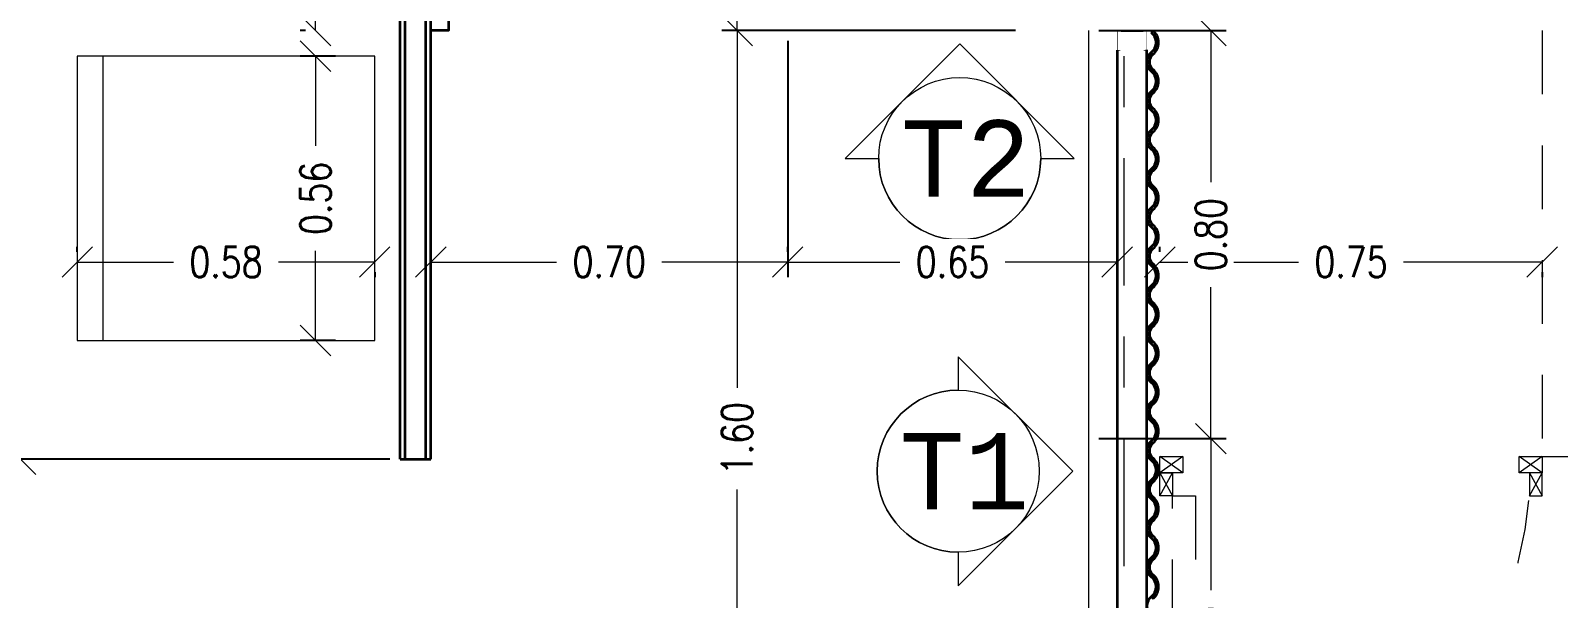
# Model space of a CAD drawing. Header units: metres. Extents: x -89 to 15, y -108 to -10.
# Drawn here: x -29.49 to -26.493, y -84.514 to -83.401 of the extents above; entities that cross this region are included whole.
import ezdxf

# ---------------------------------------------------------------- set-up
doc = ezdxf.new("R2010")
doc.units = ezdxf.units.M
doc.header["$LTSCALE"] = 5
doc.header["$MEASUREMENT"] = 0
doc.linetypes.add('CENTER', pattern=[2, 1.25, -0.25, 0.25, -0.25])
doc.linetypes.add('HIDDEN', pattern=[0.375, 0.25, -0.125])
doc.layers.get('0').update_dxf_attribs({"color": 30})
for name, color, linetype, lineweight in [('A-ANNO-DIMS', 3, 'Continuous', 18), ('A-ANNO-SYMB', 3, 'Continuous', 18), ('A-ANNO-TEXT', 3, 'Continuous', 18), ('A-FLOR-OVHD', 3, 'HIDDEN', 18), ('A-FURN', 8, 'Continuous', 18), ('A-WALL-FULL', 7, 'Continuous', 35)]:
    doc.layers.add(name, color=color, linetype=linetype, lineweight=lineweight)
doc.styles.add('E-ARIAL', font='arial.ttf')
doc.styles.add('E-ROMANS', font='romans.shx', dxfattribs={"width": 0.8})
doc.dimstyles.new('E-0050_TICK_12', dxfattribs={"dimscale": 0.001, "dimtxt": 60, "dimasz": 60, "dimexe": 30, "dimexo": 20, "dimgap": 30, "dimtad": 0, "dimzin": 0, "dimdsep": 46, "dimtxsty": 'E-ROMANS', "dimblk": 'OBLIQUE', "dimcen": 30, "dimclrd": 256, "dimclre": 256, "dimclrt": 256, "dimadec": 0, "dimazin": 0, "dimtfac": 1, "dimtmove": 1, "dimatfit": 3, "dimldrblk": 'OPEN90', "dimfxl": 1, "dimtfill": 1, "dimtolj": 1, "dimtzin": 0, "dimlwd": -1, "dimarcsym": 0})

# ---------------------------------------------------------------- blocks, each defined once
blk = doc.blocks.new('_Oblique')
at = {"color": 0, "linetype": 'ByBlock', "lineweight": -2}
blk.add_line((-0.5, -0.5), (0.5, 0.5), dxfattribs=at)
blk = doc.blocks.new('*D38')
at = {"layer": 'A-ANNO-DIMS', "lineweight": -2, "transparency": 16777216}
for p, q in [((-27.5579, -83.4009), (-28.1339, -83.4009)), ((-27.5579, -85.0009), (-28.1339, -85.0009))]:
    blk.add_line(p, q, dxfattribs=at)
at = {"layer": 'A-ANNO-DIMS', "transparency": 16777216}
for p, q in [((-28.1039, -83.4009), (-28.1039, -84.1012)), ((-28.1039, -85.0009), (-28.1039, -84.3006))]:
    blk.add_line(p, q, dxfattribs=at)
at = {"layer": 'A-ANNO-DIMS', "transparency": 16777216, "xscale": 0.06, "yscale": 0.06, "zscale": 0.06}
for p, rotation in [((-28.1039, -83.4009), 90), ((-28.1039, -85.0009), 270)]:
    blk.add_blockref('_Oblique', p, dxfattribs=dict(at, rotation=rotation))
at = {"layer": 'A-ANNO-DIMS', "transparency": 16777216, "insert": (-28.1039, -84.2009), "char_height": 0.06, "attachment_point": 5, "rotation": 90, "style": 'E-ROMANS', "bg_fill": 3, "box_fill_scale": 1.25, "bg_fill_color": 256, "bg_fill_true_color": 13158600, "bg_fill_transparency": 0}
blk.add_mtext('\\A1;1.60', dxfattribs=at)
blk = doc.blocks.new('_Open90')
at = {"color": 0, "linetype": 'ByBlock', "lineweight": -2}
for p, q in [((-0.5, 0.5), (0, 0)), ((0, 0), (-1, 0)), ((0, 0), (-0.5, -0.5))]:
    blk.add_line(p, q, dxfattribs=at)
blk = doc.blocks.new('*D109')
at = {"layer": 'A-ANNO-DIMS', "lineweight": -2, "transparency": 16777216}
for p, q in [((-27.2746, -83.8346), (-27.2746, -83.8246)), ((-26.5246, -83.8746), (-26.5246, -83.8846))]:
    blk.add_line(p, q, dxfattribs=at)
at = {"layer": 'A-ANNO-DIMS', "transparency": 16777216}
for p, q in [((-27.2746, -83.8546), (-27.0027, -83.8546)), ((-26.5246, -83.8546), (-26.7964, -83.8546))]:
    blk.add_line(p, q, dxfattribs=at)
at = {"layer": 'A-ANNO-DIMS', "transparency": 16777216, "xscale": 0.06, "yscale": 0.06, "zscale": 0.06, "rotation": 180}
blk.add_blockref('_Oblique', (-27.2746, -83.8546), dxfattribs=at)
at = {"layer": 'A-ANNO-DIMS', "transparency": 16777216, "xscale": 0.06, "yscale": 0.06, "zscale": 0.06}
blk.add_blockref('_Oblique', (-26.5246, -83.8546), dxfattribs=at)
at = {"layer": 'A-ANNO-DIMS', "transparency": 16777216, "insert": (-26.8996, -83.8546), "char_height": 0.06, "attachment_point": 5, "style": 'E-ROMANS', "bg_fill": 3, "box_fill_scale": 1.25, "bg_fill_color": 256, "bg_fill_true_color": 13158600, "bg_fill_transparency": 0}
blk.add_mtext('\\A1;0.75', dxfattribs=at)
blk = doc.blocks.new('*D110')
at = {"layer": 'A-ANNO-DIMS', "lineweight": -2, "transparency": 16777216}
for p, q in [((-27.3946, -83.4009), (-27.1446, -83.4009)), ((-27.3946, -84.2009), (-27.1446, -84.2009))]:
    blk.add_line(p, q, dxfattribs=at)
at = {"layer": 'A-ANNO-DIMS', "transparency": 16777216}
for p, q in [((-27.1746, -83.4009), (-27.1746, -83.6978)), ((-27.1746, -84.2009), (-27.1746, -83.904))]:
    blk.add_line(p, q, dxfattribs=at)
at = {"layer": 'A-ANNO-DIMS', "transparency": 16777216, "xscale": 0.06, "yscale": 0.06, "zscale": 0.06}
for p, rotation in [((-27.1746, -83.4009), 90), ((-27.1746, -84.2009), 270)]:
    blk.add_blockref('_Oblique', p, dxfattribs=dict(at, rotation=rotation))
at = {"layer": 'A-ANNO-DIMS', "transparency": 16777216, "insert": (-27.1746, -83.8009), "char_height": 0.06, "attachment_point": 5, "rotation": 90, "style": 'E-ROMANS', "bg_fill": 3, "box_fill_scale": 1.25, "bg_fill_color": 256, "bg_fill_true_color": 13158600, "bg_fill_transparency": 0}
blk.add_mtext('\\A1;0.80', dxfattribs=at)
blk = doc.blocks.new('*D111')
at = {"layer": 'A-ANNO-DIMS', "lineweight": -2, "transparency": 16777216}
for p, q in [((-27.3946, -84.2009), (-27.1446, -84.2009)), ((-27.3946, -85.0009), (-27.1446, -85.0009))]:
    blk.add_line(p, q, dxfattribs=at)
at = {"layer": 'A-ANNO-DIMS', "transparency": 16777216}
for p, q in [((-27.1746, -84.2009), (-27.1746, -84.4978)), ((-27.1746, -85.0009), (-27.1746, -84.704))]:
    blk.add_line(p, q, dxfattribs=at)
at = {"layer": 'A-ANNO-DIMS', "transparency": 16777216, "xscale": 0.06, "yscale": 0.06, "zscale": 0.06}
for p, rotation in [((-27.1746, -84.2009), 90), ((-27.1746, -85.0009), 270)]:
    blk.add_blockref('_Oblique', p, dxfattribs=dict(at, rotation=rotation))
at = {"layer": 'A-ANNO-DIMS', "transparency": 16777216, "insert": (-27.1746, -84.6009), "char_height": 0.06, "attachment_point": 5, "rotation": 90, "style": 'E-ROMANS', "bg_fill": 3, "box_fill_scale": 1.25, "bg_fill_color": 256, "bg_fill_true_color": 13158600, "bg_fill_transparency": 0}
blk.add_mtext('\\A1;0.80', dxfattribs=at)
blk = doc.blocks.new('*D113')
at = {"layer": 'A-ANNO-DIMS', "lineweight": -2, "transparency": 16777216}
for p, q in [((-29.3979, -83.8346), (-29.3979, -83.8246)), ((-28.8146, -83.8746), (-28.8146, -83.8846))]:
    blk.add_line(p, q, dxfattribs=at)
at = {"layer": 'A-ANNO-DIMS', "transparency": 16777216}
for p, q in [((-29.3979, -83.8546), (-29.2094, -83.8546)), ((-28.8146, -83.8546), (-29.0031, -83.8546))]:
    blk.add_line(p, q, dxfattribs=at)
at = {"layer": 'A-ANNO-DIMS', "transparency": 16777216, "xscale": 0.06, "yscale": 0.06, "zscale": 0.06, "rotation": 180}
blk.add_blockref('_Oblique', (-29.3979, -83.8546), dxfattribs=at)
at = {"layer": 'A-ANNO-DIMS', "transparency": 16777216, "xscale": 0.06, "yscale": 0.06, "zscale": 0.06}
blk.add_blockref('_Oblique', (-28.8146, -83.8546), dxfattribs=at)
at = {"layer": 'A-ANNO-DIMS', "transparency": 16777216, "insert": (-29.1062, -83.8546), "char_height": 0.06, "attachment_point": 5, "style": 'E-ROMANS', "bg_fill": 3, "box_fill_scale": 1.25, "bg_fill_color": 256, "bg_fill_true_color": 13158600, "bg_fill_transparency": 0}
blk.add_mtext('\\A1;0.58', dxfattribs=at)
blk = doc.blocks.new('*D114')
at = {"layer": 'A-ANNO-DIMS', "lineweight": -2, "transparency": 16777216}
for p, q in [((-28.7846, -81.2409), (-29.5394, -81.2409)), ((-28.7846, -84.2409), (-29.5394, -84.2409))]:
    blk.add_line(p, q, dxfattribs=at)
at = {"layer": 'A-ANNO-DIMS', "transparency": 16777216}
for p, q in [((-29.5094, -81.2409), (-29.5094, -82.6378)), ((-29.5094, -84.2409), (-29.5094, -82.844))]:
    blk.add_line(p, q, dxfattribs=at)
at = {"layer": 'A-ANNO-DIMS', "transparency": 16777216, "xscale": 0.06, "yscale": 0.06, "zscale": 0.06}
for p, rotation in [((-29.5094, -81.2409), 90), ((-29.5094, -84.2409), 270)]:
    blk.add_blockref('_Oblique', p, dxfattribs=dict(at, rotation=rotation))
at = {"layer": 'A-ANNO-DIMS', "transparency": 16777216, "insert": (-29.5094, -82.7409), "char_height": 0.06, "attachment_point": 5, "rotation": 90, "style": 'E-ROMANS', "bg_fill": 3, "box_fill_scale": 1.25, "bg_fill_color": 256, "bg_fill_true_color": 13158600, "bg_fill_transparency": 0}
blk.add_mtext('\\A1;3.00', dxfattribs=at)
blk = doc.blocks.new('*D127')
at = {"layer": 'A-ANNO-DIMS', "transparency": 16777216}
for p, q in [((-28.2089, -83.3444), (-28.2089, -83.2844)), ((-28.1039, -83.3509), (-28.1039, -83.2909)), ((-28.1039, -83.3759), (-28.2089, -83.3444)), ((-28.1039, -83.4009), (-28.1039, -83.3509)), ((-28.1039, -83.4009), (-28.1039, -83.3509)), ((-28.1039, -83.4009), (-28.1039, -83.4609))]:
    blk.add_line(p, q, dxfattribs=at)
at = {"layer": 'A-ANNO-DIMS', "lineweight": -2, "transparency": 16777216}
for p, q in [((-28.0573, -83.3509), (-28.1339, -83.3509)), ((-28.0573, -83.4009), (-28.1339, -83.4009))]:
    blk.add_line(p, q, dxfattribs=at)
at = {"layer": 'A-ANNO-DIMS', "transparency": 16777216, "xscale": 0.06, "yscale": 0.06, "zscale": 0.06}
for p, rotation in [((-28.1039, -83.3509), 270), ((-28.1039, -83.4009), 90)]:
    blk.add_blockref('_Oblique', p, dxfattribs=dict(at, rotation=rotation))
at = {"layer": 'A-ANNO-DIMS', "transparency": 16777216, "insert": (-28.2089, -83.1813), "char_height": 0.06, "attachment_point": 5, "rotation": 90, "style": 'E-ROMANS', "bg_fill": 3, "box_fill_scale": 1.25, "bg_fill_color": 256, "bg_fill_true_color": 13158600, "bg_fill_transparency": 0}
blk.add_mtext('\\A1;0.05', dxfattribs=at)
blk = doc.blocks.new('*D130')
at = {"layer": 'A-ANNO-DIMS', "lineweight": -2, "transparency": 16777216}
for p, q in [((-28.9505, -82.4142), (-28.9605, -82.4142)), ((-28.9505, -83.4009), (-28.9605, -83.4009))]:
    blk.add_line(p, q, dxfattribs=at)
at = {"layer": 'A-ANNO-DIMS', "transparency": 16777216}
for p, q in [((-28.9305, -82.4142), (-28.9305, -82.8055)), ((-28.9305, -83.4009), (-28.9305, -83.0095))]:
    blk.add_line(p, q, dxfattribs=at)
at = {"layer": 'A-ANNO-DIMS', "transparency": 16777216, "xscale": 0.06, "yscale": 0.06, "zscale": 0.06}
for p, rotation in [((-28.9305, -82.4142), 90), ((-28.9305, -83.4009), 270)]:
    blk.add_blockref('_Oblique', p, dxfattribs=dict(at, rotation=rotation))
at = {"layer": 'A-ANNO-DIMS', "transparency": 16777216, "insert": (-28.9305, -82.9075), "char_height": 0.06, "attachment_point": 5, "rotation": 90, "style": 'E-ROMANS', "bg_fill": 3, "box_fill_scale": 1.25, "bg_fill_color": 256, "bg_fill_true_color": 13158600, "bg_fill_transparency": 0}
blk.add_mtext('\\A1;0.99', dxfattribs=at)
blk = doc.blocks.new('*D131')
at = {"layer": 'A-ANNO-DIMS', "lineweight": -2, "transparency": 16777216}
for p, q in [((-28.8914, -83.4509), (-28.9605, -83.4509)), ((-28.8914, -84.0087), (-28.9605, -84.0087))]:
    blk.add_line(p, q, dxfattribs=at)
at = {"layer": 'A-ANNO-DIMS', "transparency": 16777216}
for p, q in [((-28.9305, -83.4509), (-28.9305, -83.6266)), ((-28.9305, -84.0087), (-28.9305, -83.8329))]:
    blk.add_line(p, q, dxfattribs=at)
at = {"layer": 'A-ANNO-DIMS', "transparency": 16777216, "xscale": 0.06, "yscale": 0.06, "zscale": 0.06}
for p, rotation in [((-28.9305, -83.4509), 90), ((-28.9305, -84.0087), 270)]:
    blk.add_blockref('_Oblique', p, dxfattribs=dict(at, rotation=rotation))
at = {"layer": 'A-ANNO-DIMS', "transparency": 16777216, "insert": (-28.9305, -83.7298), "char_height": 0.06, "attachment_point": 5, "rotation": 90, "style": 'E-ROMANS', "bg_fill": 3, "box_fill_scale": 1.25, "bg_fill_color": 256, "bg_fill_true_color": 13158600, "bg_fill_transparency": 0}
blk.add_mtext('\\A1;0.56', dxfattribs=at)
blk = doc.blocks.new('*D133')
at = {"layer": 'A-ANNO-DIMS', "lineweight": -2, "transparency": 16777216}
for p, q in [((-28.7046, -83.4209), (-28.7046, -83.8846)), ((-28.0046, -83.4209), (-28.0046, -83.8846))]:
    blk.add_line(p, q, dxfattribs=at)
at = {"layer": 'A-ANNO-DIMS', "transparency": 16777216}
for p, q in [((-28.7046, -83.8546), (-28.4577, -83.8546)), ((-28.0046, -83.8546), (-28.2514, -83.8546))]:
    blk.add_line(p, q, dxfattribs=at)
at = {"layer": 'A-ANNO-DIMS', "transparency": 16777216, "xscale": 0.06, "yscale": 0.06, "zscale": 0.06, "rotation": 180}
blk.add_blockref('_Oblique', (-28.7046, -83.8546), dxfattribs=at)
at = {"layer": 'A-ANNO-DIMS', "transparency": 16777216, "xscale": 0.06, "yscale": 0.06, "zscale": 0.06}
blk.add_blockref('_Oblique', (-28.0046, -83.8546), dxfattribs=at)
at = {"layer": 'A-ANNO-DIMS', "transparency": 16777216, "insert": (-28.3546, -83.8546), "char_height": 0.06, "attachment_point": 5, "style": 'E-ROMANS', "bg_fill": 3, "box_fill_scale": 1.25, "bg_fill_color": 256, "bg_fill_true_color": 13158600, "bg_fill_transparency": 0}
blk.add_mtext('\\A1;0.70', dxfattribs=at)
blk = doc.blocks.new('*D134')
at = {"layer": 'A-ANNO-DIMS', "lineweight": -2, "transparency": 16777216}
for p, q in [((-28.0046, -83.8346), (-28.0046, -83.8246)), ((-27.3581, -83.8346), (-27.3581, -83.8246))]:
    blk.add_line(p, q, dxfattribs=at)
at = {"layer": 'A-ANNO-DIMS', "transparency": 16777216}
for p, q in [((-28.0046, -83.8546), (-27.7845, -83.8546)), ((-27.3581, -83.8546), (-27.5782, -83.8546))]:
    blk.add_line(p, q, dxfattribs=at)
at = {"layer": 'A-ANNO-DIMS', "transparency": 16777216, "xscale": 0.06, "yscale": 0.06, "zscale": 0.06, "rotation": 180}
blk.add_blockref('_Oblique', (-28.0046, -83.8546), dxfattribs=at)
at = {"layer": 'A-ANNO-DIMS', "transparency": 16777216, "xscale": 0.06, "yscale": 0.06, "zscale": 0.06}
blk.add_blockref('_Oblique', (-27.3581, -83.8546), dxfattribs=at)
at = {"layer": 'A-ANNO-DIMS', "transparency": 16777216, "insert": (-27.6813, -83.8546), "char_height": 0.06, "attachment_point": 5, "style": 'E-ROMANS', "bg_fill": 3, "box_fill_scale": 1.25, "bg_fill_color": 256, "bg_fill_true_color": 13158600, "bg_fill_transparency": 0}
blk.add_mtext('\\A1;0.65', dxfattribs=at)

msp = doc.modelspace()

# ---------------------------------------------------------------- linework, layer by layer
at = {"layer": 'A-ANNO-SYMB', "linetype": 'CENTER', "ltscale": 0.04}
msp.add_line((-27.3446, -92.1509), (-27.3446, -77.1009), dxfattribs=at)
at = {"layer": 'A-ANNO-SYMB'}
for p, q in [((-27.8918, -83.6519), (-27.6672, -83.4272)), ((-27.4425, -83.6519), (-27.6672, -83.4272)), ((-27.8918, -83.6519), (-27.826, -83.6519)), ((-27.5083, -83.6519), (-27.4425, -83.6519)), ((-27.6701, -84.0402), (-27.6701, -84.106)), ((-27.6701, -84.0402), (-27.4454, -84.2648)), ((-27.6701, -84.4895), (-27.4454, -84.2648)), ((-27.6701, -84.4237), (-27.6701, -84.4895))]:
    msp.add_line(p, q, dxfattribs=at)
for centre in [(-27.6672, -83.6519), (-27.6701, -84.2648)]:
    msp.add_circle(centre, 0.1589, dxfattribs=at)
for centre, start, end in [((-27.6672, -83.6519), 180, 360), ((-27.6701, -84.2648), 90, 270)]:
    msp.add_arc(centre, 0.1589, start, end, dxfattribs=at)
at = {"layer": 'A-FLOR-OVHD', "ltscale": 0.1}
for p, q in [((-26.5246, -83.4009), (-26.5246, -84.2359)), ((-27.2296, -84.2679), (-27.2746, -84.2359)), ((-27.2296, -84.2359), (-27.2746, -84.2679)), ((-26.5246, -84.2679), (-26.5696, -84.2359)), ((-26.5246, -84.2359), (-26.5696, -84.2679)), ((-26.5246, -84.2359), (-26.4546, -84.2359)), ((-27.2746, -84.3129), (-27.2496, -84.2679)), ((-27.2746, -84.2679), (-27.2496, -84.3129)), ((-26.5496, -84.3129), (-26.5246, -84.2679)), ((-26.5496, -84.2679), (-26.5246, -84.3129))]:
    msp.add_line(p, q, dxfattribs=at)
for points in [[(-27.2296, -84.2679), (-27.2746, -84.2679), (-27.2746, -84.2359), (-27.2296, -84.2359)], [(-26.5246, -84.2679), (-26.5696, -84.2679), (-26.5696, -84.2359), (-26.5246, -84.2359)], [(-27.2746, -84.2679), (-27.2496, -84.2679), (-27.2496, -84.3129), (-27.2746, -84.3129)], [(-26.5496, -84.3129), (-26.5246, -84.3129), (-26.5246, -84.2679), (-26.5496, -84.2679)], [(-27.2496, -85.0129), (-27.2496, -84.3129), (-27.2046, -84.3129), (-27.2046, -85.0129)]]:
    msp.add_lwpolyline(points, close=True, dxfattribs=at)
msp.add_arc((-27.3184, -84.2499), 0.7714, 278.4869, 355.3173, dxfattribs=at)
at = {"layer": 'A-FURN', "ltscale": 0.8}
for p, q in [((-27.4146, -83.4009), (-27.4146, -87.0009)), ((-29.3471, -84.0089), (-29.3471, -83.4511))]:
    msp.add_line(p, q, dxfattribs=at)
msp.add_lwpolyline([(-29.3979, -84.0087), (-28.8146, -84.0087), (-28.8146, -83.4509), (-29.3979, -83.4509)], close=True, dxfattribs=at)
at = {"layer": 'A-WALL-FULL'}
for p, q in [((-28.7546, -84.2409), (-28.7546, -81.2047)), ((-28.7146, -84.2409), (-28.7146, -81.2047)), ((-28.7646, -84.2409), (-28.7646, -81.2409)), ((-28.7046, -84.2409), (-28.7046, -81.2409)), ((-27.3581, -83.4395), (-27.3581, -85.0009)), ((-27.3001, -85.0009), (-27.3001, -83.4389)), ((-27.2911, -83.9388), (-27.2879, -83.9349)), ((-28.7646, -84.2409), (-28.7046, -84.2409))]:
    msp.add_line(p, q, dxfattribs=at)
msp.add_lwpolyline([(-28.6796, -83.3689), (-28.6696, -83.3689), (-28.6696, -83.4009), (-28.7046, -83.4009), (-28.7046, -83.3689)], dxfattribs=at)
at = {"layer": 'A-WALL-FULL', "const_width": 0.001}
msp.add_lwpolyline([(-27.3521, -83.4395), (-27.3581, -83.4395), (-27.3581, -83.4015), (-27.3521, -83.4015), (-27.3501, -83.4034), (-27.3191, -83.4034), (-27.308, -83.4034), (-27.3061, -83.4015), (-27.3001, -83.4015), (-27.3001, -83.4395), (-27.3061, -83.4395)], dxfattribs=at)
at = {"layer": 'A-WALL-FULL'}
for centre, radius, start, end in [((-27.3067, -83.9578), 0.0247, 309.4241, 50.5759), ((-27.3067, -83.9578), 0.0297, 309.4241, 50.5759), ((-27.2754, -83.9959), 0.0247, 129.4241, 230.5759), ((-27.2754, -83.9959), 0.0197, 129.4241, 230.5759), ((-27.3067, -84.034), 0.0247, 309.4241, 50.5759), ((-27.3067, -84.034), 0.0297, 309.4241, 50.5759), ((-27.2754, -84.0721), 0.0247, 129.4241, 230.5759), ((-27.2754, -84.0721), 0.0197, 129.4241, 230.5759), ((-27.3067, -84.1102), 0.0297, 309.4241, 50.5759), ((-27.3067, -84.1102), 0.0247, 309.4241, 50.5759), ((-27.2754, -84.1483), 0.0247, 129.4241, 230.5759), ((-27.2754, -84.1483), 0.0197, 129.4241, 230.5759), ((-27.3067, -84.1864), 0.0247, 309.4241, 50.5759), ((-27.3067, -84.1864), 0.0297, 309.4241, 50.5759), ((-27.2754, -84.2245), 0.0247, 129.4241, 230.5759), ((-27.2754, -84.2245), 0.0197, 129.4241, 230.5759), ((-27.3067, -84.2626), 0.0247, 309.4241, 50.5759), ((-27.3067, -84.2626), 0.0297, 309.4241, 50.5759), ((-27.2754, -84.3007), 0.0247, 129.4241, 230.5759), ((-27.2754, -84.3007), 0.0197, 129.4241, 230.5759), ((-27.3067, -84.3388), 0.0247, 309.4241, 50.5759), ((-27.3067, -84.3388), 0.0297, 309.4241, 50.5759), ((-27.2754, -84.3769), 0.0247, 129.4241, 230.5759), ((-27.2754, -84.3769), 0.0197, 129.4241, 230.5759), ((-27.3067, -84.415), 0.0247, 309.4241, 50.5759), ((-27.3067, -84.415), 0.0297, 309.4241, 50.5759), ((-27.2754, -84.4531), 0.0247, 129.4241, 230.5759), ((-27.2754, -84.4531), 0.0197, 129.4241, 230.5759), ((-27.3067, -84.4912), 0.0247, 309.4241, 50.5759), ((-27.3067, -84.4912), 0.0297, 309.4241, 50.5759), ((-27.2754, -84.5293), 0.0247, 129.4241, 230.5759)]:
    msp.add_arc(centre, radius, start, end, dxfattribs=at)

# ---------------------------------------------------------------- texts
at = {"layer": 'A-ANNO-TEXT', "char_height": 0.15, "width": 0.26085, "attachment_point": 1, "style": 'E-ARIAL'}
for s, insert in [('{\\fMonospac821 BT|b0|i0|c0|p49;T2}', (-27.782, -83.5768)), ('{\\fMonospac821 BT|b0|i0|c0|p49;T1}', (-27.7849, -84.1897))]:
    msp.add_mtext(s, dxfattribs=dict(at, insert=insert))

# ---------------------------------------------------------------- next in the draw order: dimensions: what is measured, and where the dimension line sits
at = {"layer": 'A-ANNO-DIMS'}
dim = msp.add_linear_dim(base=(-28.1039, -85.0009), p1=(-27.5379, -83.4009), p2=(-27.5379, -85.0009), angle=90, dimstyle='E-0050_TICK_12', dxfattribs=at)
dim.commit()
dim.dimension.update_dxf_attribs({"geometry": '*D38', "text_midpoint": (-28.1039, -84.2009)})
for base, p1, p2, picture, middle in [((-29.3979, -83.8546), (-28.8146, -83.8546), (-29.3979, -83.8546), '*D113', (-29.1062, -83.8546)), ((-27.2746, -83.8546), (-26.5246, -83.8546), (-27.2746, -83.8546), '*D109', (-26.8996, -83.8546))]:
    dim = msp.add_linear_dim(base=base, p1=p1, p2=p2, dimstyle='E-0050_TICK_12', dxfattribs=at)
    dim.commit()
    dim.dimension.update_dxf_attribs({"geometry": picture, "text_midpoint": middle})

# ---------------------------------------------------------------- next in the draw order: dimensions: what is measured, and where the dimension line sits
for base, p1, p2, picture, middle in [((-29.5094, -84.2409), (-28.7646, -81.2409), (-28.7646, -84.2409), '*D114', (-29.5094, -82.7409)), ((-28.1039, -83.3509), (-28.0373, -83.4009), (-28.0373, -83.3509), '*D127', (-28.2089, -83.2544)), ((-27.1746, -84.2009), (-27.4146, -83.4009), (-27.4146, -84.2009), '*D110', (-27.1746, -83.8009))]:
    dim = msp.add_linear_dim(base=base, p1=p1, p2=p2, angle=90, dimstyle='E-0050_TICK_12', dxfattribs=at)
    dim.commit()
    dim.dimension.update_dxf_attribs({"geometry": picture, "text_midpoint": middle})

# ---------------------------------------------------------------- next in the draw order: linework, layer by layer
at = {"layer": 'A-WALL-FULL'}
msp.add_line((-27.2911, -83.4052), (-27.2879, -83.4013), dxfattribs=at)
for centre, radius, start, end in [((-27.3067, -83.4242), 0.0247, 309.4241, 50.5759), ((-27.3067, -83.4242), 0.0297, 309.4241, 50.5759), ((-27.2754, -83.4623), 0.0247, 129.4241, 230.5759), ((-27.2754, -83.4623), 0.0197, 129.4241, 230.5759), ((-27.3067, -83.5004), 0.0247, 309.4241, 50.5759), ((-27.3067, -83.5004), 0.0297, 309.4241, 50.5759), ((-27.2754, -83.5385), 0.0247, 129.4241, 230.5759), ((-27.2754, -83.5385), 0.0197, 129.4241, 230.5759), ((-27.3067, -83.5766), 0.0247, 309.4241, 50.5759), ((-27.3067, -83.5766), 0.0297, 309.4241, 50.5759), ((-27.2754, -83.6147), 0.0247, 129.4241, 230.5759), ((-27.2754, -83.6147), 0.0197, 129.4241, 230.5759), ((-27.3067, -83.6528), 0.0247, 309.4241, 50.5759), ((-27.3067, -83.6528), 0.0297, 309.4241, 50.5759), ((-27.2754, -83.6909), 0.0247, 129.4241, 230.5759), ((-27.2754, -83.6909), 0.0197, 129.4241, 230.5759), ((-27.3067, -83.729), 0.0247, 309.4241, 50.5759), ((-27.3067, -83.729), 0.0297, 309.4241, 50.5759), ((-27.2754, -83.7671), 0.0247, 129.4241, 230.5759), ((-27.2754, -83.7671), 0.0197, 129.4241, 230.5759), ((-27.3067, -83.8052), 0.0247, 309.4241, 50.5759), ((-27.3067, -83.8052), 0.0297, 309.4241, 50.5759), ((-27.2754, -83.8433), 0.0247, 129.4241, 230.5759), ((-27.2754, -83.8433), 0.0197, 129.4241, 230.5759), ((-27.3067, -83.8814), 0.0247, 309.4241, 50.5759), ((-27.3067, -83.8814), 0.0297, 309.4241, 50.5759), ((-27.2754, -83.9195), 0.0247, 129.4241, 230.5759), ((-27.2754, -83.9195), 0.0197, 129.4241, 230.5759), ((-27.3067, -83.9576), 0.0247, 309.4241, 50.5759), ((-27.3067, -83.9576), 0.0297, 309.4241, 50.5759), ((-27.2754, -83.9957), 0.0247, 129.4241, 230.5759), ((-27.2754, -83.9957), 0.0197, 129.4241, 230.5759), ((-27.3067, -84.0338), 0.0247, 309.4241, 50.5759), ((-27.3067, -84.0338), 0.0297, 309.4241, 50.5759), ((-27.2754, -84.0719), 0.0247, 129.4241, 230.5759), ((-27.2754, -84.0719), 0.0197, 129.4241, 230.5759), ((-27.3067, -84.11), 0.0297, 309.4241, 50.5759), ((-27.3067, -84.11), 0.0247, 309.4241, 50.5759)]:
    msp.add_arc(centre, radius, start, end, dxfattribs=at)

# ---------------------------------------------------------------- next in the draw order: dimensions: what is measured, and where the dimension line sits
at = {"layer": 'A-ANNO-DIMS'}
for base, p1, p2, picture, middle in [((-28.9305, -83.4009), (-28.9305, -82.4142), (-28.9305, -83.4009), '*D130', (-28.9305, -82.9075)), ((-27.1746, -84.2009), (-27.4146, -85.0009), (-27.4146, -84.2009), '*D111', (-27.1746, -84.6009))]:
    dim = msp.add_linear_dim(base=base, p1=p1, p2=p2, angle=90, dimstyle='E-0050_TICK_12', dxfattribs=at)
    dim.commit()
    dim.dimension.update_dxf_attribs({"geometry": picture, "text_midpoint": middle})
dim = msp.add_linear_dim(base=(-28.0046, -83.8546), p1=(-28.7046, -83.4009), p2=(-28.0046, -83.4009), dimstyle='E-0050_TICK_12', dxfattribs=at)
dim.commit()
dim.dimension.update_dxf_attribs({"geometry": '*D133', "text_midpoint": (-28.3546, -83.8546)})

# ---------------------------------------------------------------- next in the draw order: linework, layer by layer
at = {"layer": 'A-WALL-FULL'}
msp.add_line((-27.2911, -84.5101), (-27.2879, -84.514), dxfattribs=at)
for centre, radius, start, end in [((-27.2754, -84.1481), 0.0247, 129.4241, 230.5759), ((-27.2754, -84.1481), 0.0197, 129.4241, 230.5759), ((-27.3067, -84.1862), 0.0247, 309.4241, 50.5759), ((-27.3067, -84.1862), 0.0297, 309.4241, 50.5759), ((-27.2754, -84.2243), 0.0247, 129.4241, 230.5759), ((-27.2754, -84.2243), 0.0197, 129.4241, 230.5759), ((-27.3067, -84.2624), 0.0247, 309.4241, 50.5759), ((-27.3067, -84.2624), 0.0297, 309.4241, 50.5759), ((-27.2754, -84.3005), 0.0247, 129.4241, 230.5759), ((-27.2754, -84.3005), 0.0197, 129.4241, 230.5759), ((-27.3067, -84.3386), 0.0247, 309.4241, 50.5759), ((-27.3067, -84.3386), 0.0297, 309.4241, 50.5759), ((-27.2754, -84.3767), 0.0247, 129.4241, 230.5759), ((-27.2754, -84.3767), 0.0197, 129.4241, 230.5759), ((-27.3067, -84.4148), 0.0247, 309.4241, 50.5759), ((-27.3067, -84.4148), 0.0297, 309.4241, 50.5759), ((-27.2754, -84.4529), 0.0247, 129.4241, 230.5759), ((-27.2754, -84.4529), 0.0197, 129.4241, 230.5759), ((-27.3067, -84.491), 0.0247, 309.4241, 50.5759), ((-27.3067, -84.491), 0.0297, 309.4241, 50.5759)]:
    msp.add_arc(centre, radius, start, end, dxfattribs=at)

# ---------------------------------------------------------------- next in the draw order: dimensions: what is measured, and where the dimension line sits
at = {"layer": 'A-ANNO-DIMS'}
dim = msp.add_linear_dim(base=(-28.9305, -84.0087), p1=(-28.8714, -83.4509), p2=(-28.8714, -84.0087), angle=90, dimstyle='E-0050_TICK_12', dxfattribs=at)
dim.commit()
dim.dimension.update_dxf_attribs({"geometry": '*D131', "text_midpoint": (-28.9305, -83.7298)})
dim = msp.add_linear_dim(base=(-27.3581, -83.8546), p1=(-28.0046, -83.8546), p2=(-27.3581, -83.8546), dimstyle='E-0050_TICK_12', dxfattribs=at)
dim.commit()
dim.dimension.update_dxf_attribs({"geometry": '*D134', "text_midpoint": (-27.6813, -83.8546)})

doc.saveas('drawing.dxf')
